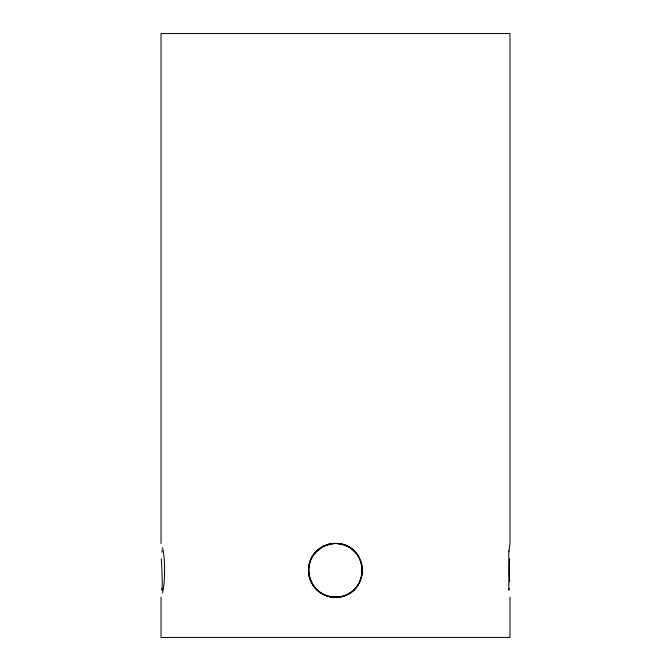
<?xml version="1.0" encoding="UTF-8"?>
<svg xmlns="http://www.w3.org/2000/svg" width="671" height="671" viewBox="0 0 671 671"><rect width="100%" height="100%" fill="white"/><g stroke="black" fill="none" stroke-linecap="round" stroke-linejoin="round"><path stroke-width="1.01" d="M508.928 551.369L509.96 543.51L509.96 33.55L161.04 33.55L161.04 543.51M509.96 597.19L509.96 637.45L161.04 637.45L161.04 597.19M354.556 551.294A26.756 26.664 -29 0 0 316.494 551.344C300.407 565.98 311.034 595.94 332.782 597.056A24.013 21.229 0 0 0 338.218 597.089C369.721 594.783 369.738 545.892 338.218 543.644A24.013 21.229 0 0 0 332.782 543.611L323.917 546.135L316.502 551.386A26.756 26.664 -59.7 0 0 316.444 589.406A26.756 26.664 -29 0 0 354.506 589.356A26.756 26.37 -90 0 0 354.422 551.428A26.756 26.664 29 0 0 316.444 551.294A26.756 26.664 59.7 0 0 316.494 589.356A26.756 26.664 29 0 0 354.556 589.406M162.466 547.645A26.756 4.512 -90 0 1 162.466 593.055M162.038 552.258A26.756 1.04 86 0 1 161.979 550.497M161.292 558.876A26.756 1.845 87.7 0 1 162.13 589.851M161.979 590.203A26.756 1.04 -86 0 1 162.038 588.442M508.87 589.851A26.756 1.845 -87.7 0 1 509.708 558.876M508.962 588.442A26.756 1.04 86 0 1 509.021 590.203M509.708 581.824A26.756 1.845 87.7 0 1 508.87 550.849M322.08 593.592A26.84 26.84 0 0 0 362.34 570.35A26.84 26.84 0 0 0 322.08 547.108A26.84 26.84 0 0 0 322.08 593.592"/></g></svg>
